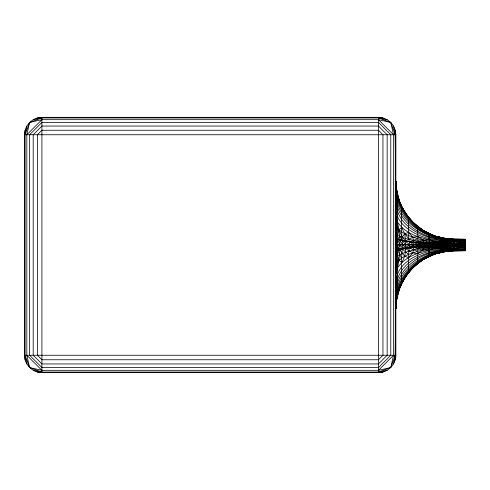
<?xml version="1.0" encoding="UTF-8"?>
<svg xmlns="http://www.w3.org/2000/svg" width="490" height="490" viewBox="0 0 490 490"><rect width="100%" height="100%" fill="white"/><g stroke="black" fill="none" stroke-linecap="round" stroke-linejoin="round"><path stroke-width="0.73" d="M387.167 119.676L378.458 117.937L390.769 122.439L395.277 134.75L395.871 223.115L396.428 233.583C402.266 238.985 410.89 239.555 418.319 241.196C433.938 243.64 449.777 243.72 465.5 245C442.556 246.348 419.097 244.369 396.502 249.159L395.871 215.98C401.298 234.771 401.322 255.229 395.871 274.02L396.502 249.159L395.871 245L395.277 134.75L393.537 126.046C390.383 120.791 384.589 117.447 378.458 117.343L41.907 117.343C32.591 117.282 24.439 125.434 24.5 134.75L24.5 355.25C24.439 364.566 32.591 372.719 41.907 372.657L378.458 372.657C387.78 372.719 395.926 364.566 395.871 355.25L395.871 134.75L395.277 130.242L393.537 126.046M447.48 245.466L465.5 246.501C449.508 247.144 433.264 246.972 417.719 251.327C409.83 253.881 400.067 256.503 396.232 264.655L397.323 268.153C408.262 251.897 429.761 250.292 447.401 247.113L447.401 242.887C429.761 239.708 408.262 238.103 397.323 221.847L396.232 225.345C400.067 233.497 409.83 236.119 417.719 238.673C433.264 243.028 449.508 242.856 465.5 243.499C442.635 244.443 418.638 245.355 396.49 238.906L395.871 245L395.277 355.25L393.537 363.954M396.153 186.31C398.615 205.702 396.967 225.443 397.862 245C396.9 264.557 398.658 284.298 396.153 303.69M397.323 227.544C394.628 240.547 397.17 253.789 395.871 266.885L395.277 355.25L390.769 367.561L378.458 372.063L387.167 370.324M435.426 253.814L444.546 251.633L435.426 253.851L440.982 252.258L441.245 245L440.982 237.742L435.426 236.143L444.546 238.373L435.426 236.186M396.661 190.61L399.895 202.658L399.123 200.337L401.616 206.345L401.616 231.746L402.498 245L401.616 258.255L401.616 283.655L399.123 289.664L399.895 287.342L396.661 299.39M399.123 200.337L401.616 206.633L408.525 217.352L408.525 235.519L409.524 245L408.525 254.482L408.525 272.648L401.616 283.367L399.123 289.664M399.797 249.869L404.765 256.301L408.525 257.575L412.862 252.816L413.744 247.554L429.283 246.335L465.5 245L413.829 244.7L409.432 241.98C417.952 243.138 426.576 236.529 434.728 241.895L435.175 245L434.728 248.105L428.719 250.249L423.023 250.041L413.744 247.554L402.413 249.232L397.813 250.525L396.416 257.048L397.323 262.456M441.233 245.839L447.474 246.335L465.5 246.501C442.942 246.629 418.276 245.141 397.666 255.725L399.123 260.312L401.616 262.573C406.045 256.288 405.843 248.436 405.622 241.092L402.21 237.227L404.765 233.699L408.525 232.425L412.862 237.185L413.725 242.25L413.744 247.554L418.57 246.409L434.728 248.105L465.5 249.104C449.152 249.729 432.131 249.814 417.719 258.726C405.812 265.929 396.19 278.081 395.871 292.457M423.709 230.717L434.728 235.996L428.719 233.534L423.023 230.306L428.719 233.448C429.369 241.227 429.314 248.773 428.719 256.552L423.023 259.694L428.719 256.466L434.728 254.059L423.709 259.284M422.435 260.037C412.555 266.45 404.881 275.931 400.22 286.699C408.764 265.255 430.93 250.856 453.893 250.8L453.893 239.2C430.9 239.151 408.776 224.714 400.183 203.276C404.881 214.044 412.537 223.55 422.435 229.963M395.871 308.829L396.073 305.221M396.153 303.776L396.447 300.86M396.03 305.736L395.871 308.455L396.986 297.185L398.927 290.362L397.323 295.537L396.232 302.33M396.049 305.344L395.871 308.351C396.153 289.155 406.149 270.413 422.435 260.098C415.79 264.422 410.081 270.1 405.598 276.63M417.719 263.461L417.719 251.327L418.607 245L417.719 238.673L417.719 226.539L412.862 222.203L405.598 213.371M396.484 238.33L395.871 245L396.49 251.199L399.865 245L402.462 247.842C407.943 248.7 411.735 254.132 417.719 253.397L423.023 250.041L423.795 245L423.023 239.959L417.719 236.603L412.862 237.185L405.622 241.092L399.785 239.763L396.484 238.33L399.123 229.688L401.616 227.427L404.765 233.699L409.199 239.383M395.871 307.334L396.018 305.858M396.165 304.382L396.465 301.43M396.686 299.212L396.912 297.001M396.165 302.612L396.318 301.179M395.871 306.936C396.128 289.847 404.379 273.543 417.719 262.916C431.316 252.289 448.767 250.059 465.5 250.023C435.224 245.735 396.931 263.154 395.871 297.301M395.871 304.596C396.294 268.22 431.666 246.311 465.5 250.604L450.286 250.984L465.5 250.8L465.5 239.2L450.286 239.016L465.5 239.396C448.92 240.321 431.61 238.661 417.719 228.695C404.869 219.428 396.128 204.649 395.871 188.632M395.871 301.368C396.03 271.221 425.51 249.98 453.893 249.753M395.871 266.885L396.232 264.655M395.871 286.907C399.295 254.286 439.003 248.081 465.5 247.903L453.893 246.991L440.982 248.301M26.834 126.046L25.094 134.75L29.596 122.439L41.907 117.937L33.204 119.676M395.871 280.727C399.276 255.235 432.713 248.589 453.893 248.534L440.982 250.396M33.204 370.324L41.907 372.063L29.596 367.561L26.834 355.25L26.834 134.75L29.596 122.439L41.907 119.676L378.458 119.676L390.769 122.439L393.537 134.75L393.537 355.25L390.769 367.561L378.458 370.324L41.907 370.324L29.596 367.561L25.094 355.25L26.834 363.954M453.795 244.927L395.871 245L396.514 244.271L397.813 239.567L399.785 239.763L402.419 240.835L405.732 244.571L413.829 244.7M396.986 297.185L398.927 290.35M397.194 295.568L398.235 292.12M398.646 290.735L399.27 288.665M396.502 249.159L397.862 245M401.616 283.655L404.765 277.959M410.479 270.18L411.435 269.016M408.525 272.648L412.862 267.663L421.829 260.558M396.416 257.048L397.666 255.725M26.834 134.75L41.907 119.676M378.458 370.324L393.537 355.25M414.056 266.333L415.257 265.402M416.451 264.471L417.645 263.54M419.44 262.144L421.829 260.282M409.524 245L405.689 247.444L402.498 245M423.654 259.271L434.728 254.004L428.719 256.552M413.829 245L405.64 248.632M424.401 258.702L433.35 254.494M417.719 238.673C412.911 240.853 407.527 242.979 402.4 240.443L399.626 236.058L397.8 239.059L396.49 238.906M434.728 248.105L441.172 246.593L447.401 247.113L453.869 246.317M435.475 253.838L447.401 251.168M435.475 253.679L444.418 251.689M429.338 245L423.764 246.133L418.607 245L409.432 248.075L417.719 251.327M445.974 251.382L447.401 251.131M440.982 252.258L444.546 251.652M435.175 245L423.728 246.684M440.982 252.203L453.893 250.537L440.982 251.407M441.245 245L429.283 246.335L435.028 246.997M404.765 233.699L405.622 241.092C417.315 242.911 429.197 244.492 440.982 242.513M441.178 243.487L447.401 242.887L453.856 243.849L465.5 243.499M447.474 244.92L453.814 244.388L465.5 245M441.239 245.564L435.145 246.054L441.172 246.593M450.286 250.898L453.17 250.666L450.286 250.739M450.286 250.837L453.17 250.653M395.871 197.543C396.19 211.919 405.812 224.071 417.719 231.274C432.131 240.186 449.152 240.272 465.5 240.896L434.728 241.895L429.148 242.587L423.023 239.959M395.871 192.699C396.931 226.846 435.224 244.265 465.5 239.978C448.84 239.886 431.439 238.201 417.719 227.764C404.575 217.707 396.128 202.039 395.871 185.404M37.405 117.937L382.966 117.937M24.5 134.75L395.871 134.75M24.5 355.25L395.871 355.25M37.405 372.063L382.966 372.063M453.82 244.326L441.233 244.179L413.744 242.489L418.607 244.755M447.48 244.32L453.814 244.388M453.856 243.849L441.227 244.1L429.289 243.689L435.175 244.878M396.514 244.271L405.732 244.571M447.48 244.253L441.227 244.1L435.047 243.101M450.286 239.261L453.17 239.371L450.286 239.102M450.286 239.163L453.17 239.347M447.474 245L453.807 245.423M447.48 245.692L453.863 246.219M440.982 241.699L453.893 243.009L465.5 242.097C449.355 241.307 432.744 241.57 417.719 234.667C407.386 229.835 396.533 221.627 395.871 209.273M440.982 237.797L453.893 239.463C423.525 239.702 395.608 213.891 395.871 183.064M440.982 238.593L453.893 240.247M440.982 239.604L453.893 241.466C430.465 240.621 398.119 230.759 395.871 203.093M428.719 248.957L418.521 247.089M435.145 243.965L441.245 244.902M447.401 238.832L445.974 238.618M440.982 237.742L444.546 238.367M435.475 236.321L444.418 238.311M435.475 236.162L447.401 238.869M423.728 243.346L429.338 244.841M423.55 241.95L429.277 243.567M418.527 242.948L423.795 244.804M418.319 241.196L423.715 243.193M428.719 233.448L434.728 235.941L428.719 233.448L423.654 230.729M424.401 231.298L433.35 235.506M417.719 226.539L422.435 229.884C407.607 220.402 397.543 203.785 396.153 186.225M414.056 223.667L415.257 224.598M416.451 225.529L417.645 226.46M419.44 227.856L421.829 229.718M408.525 254.482L402.413 249.232L399.834 248.265L397.813 250.525L401.616 258.255M421.829 229.443L412.862 222.338L408.525 217.352M405.64 241.429L409.524 244.639M378.458 119.676L393.537 134.75M26.834 355.25L41.907 370.324M410.479 219.82L411.435 220.984M399.797 240.216L402.498 244.504M401.616 206.345L404.765 212.041M397.813 239.567L399.865 244.43M399.123 229.688L402.21 237.227M397.194 194.432L398.235 197.88M398.646 199.265L399.27 201.335M396.03 184.264L395.871 181.545L396.986 192.815L398.927 199.65M396.986 192.815L398.927 199.638L397.323 194.463L395.871 181.649L396.049 184.657M395.871 223.115L396.232 225.345M396.232 187.67L396.447 189.14M396.165 187.388L396.318 188.821M395.871 182.666L396.018 184.142M396.165 185.618L396.465 188.57M396.686 190.788L396.912 192.999M395.871 181.171L396.073 184.779M412.862 222.203L412.862 222.736M412.862 267.264L412.862 267.797M395.277 130.242L395.277 359.758M378.458 117.343L378.458 372.657M41.907 117.343L41.907 372.657M25.094 130.242L25.094 359.758M41.907 122.439L29.596 134.75L29.596 355.25L41.907 367.561L378.458 367.561L390.769 355.25L390.769 134.75L378.458 122.439L41.907 122.439M41.907 126.046L33.204 134.75L33.204 355.25L41.907 363.954L378.458 363.954L387.167 355.25L387.167 134.75L378.458 126.046L41.907 126.046M41.907 130.242L37.405 134.75L37.405 355.25L41.907 359.758L378.458 359.758L382.966 355.25L382.966 134.75L378.458 130.242L41.907 130.242"/></g></svg>
